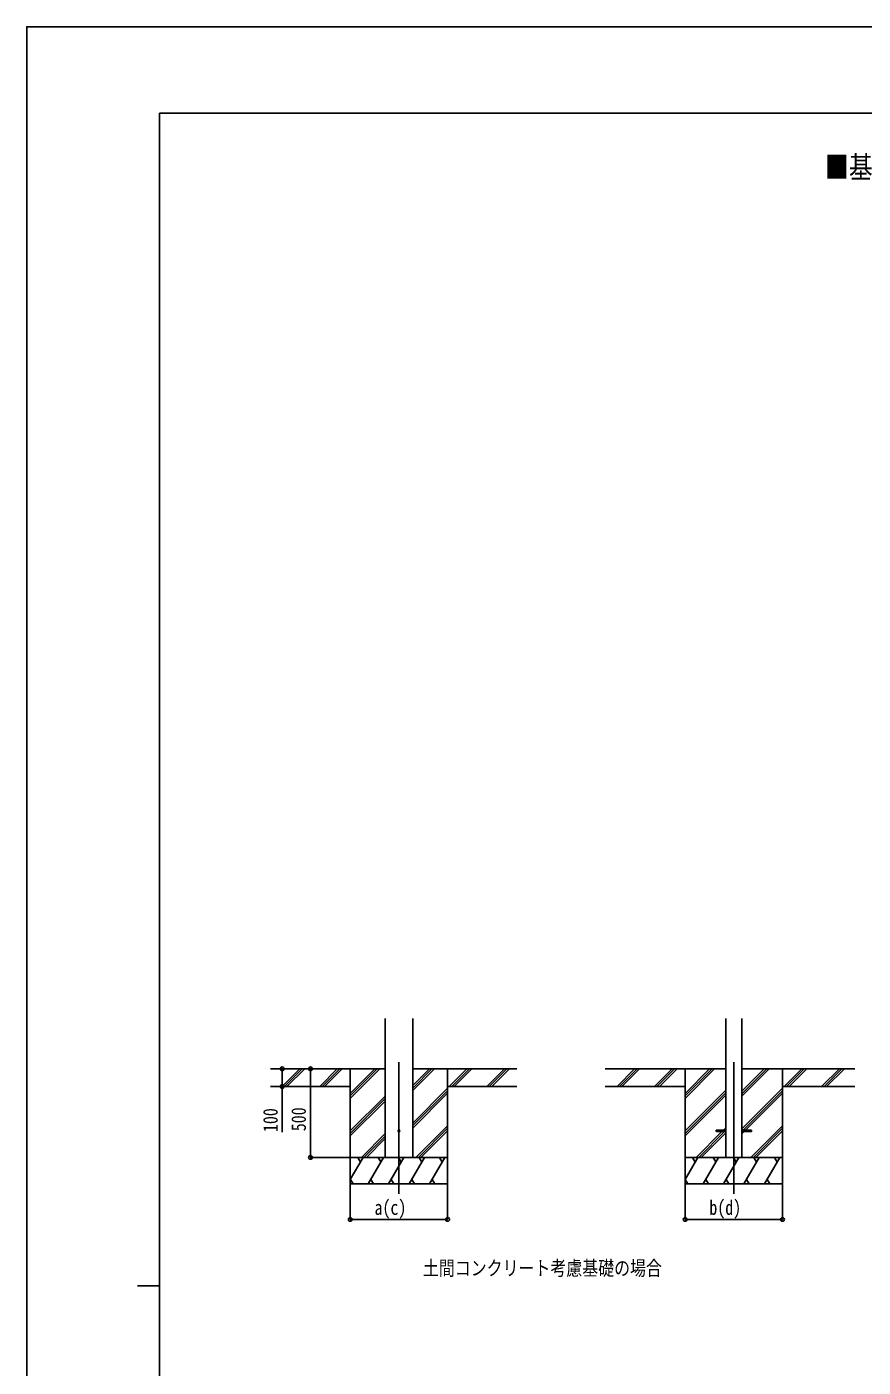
# Model space of a CAD drawing. Units: millimetres, scale not verified. Extents: x -10512 to 10512, y -7425 to 7425.
# Drawn here: x -10512 to -5788, y -146 to 7425 of the extents above; entities that cross this region are included whole.
import ezdxf
from ezdxf.enums import TextEntityAlignment as Align

# ---------------------------------------------------------------- set-up
doc = ezdxf.new("R2010")
doc.units = ezdxf.units.MM
doc.header["$LTSCALE"] = 30
for name, color, linetype in [('0-2_USER1', 3, 'Continuous'), ('0-3_YKK_12', 2, 'Continuous'), ('0-4_YKK_13', 4, 'Continuous'), ('0-5_YKK_A1', 4, 'Continuous'), ('0-6_YKK_D', 6, 'Continuous'), ('0-7_YKK_ZWAK', 7, 'Continuous')]:
    doc.layers.add(name, color=color, linetype=linetype)
doc.styles.add('ＭＳ ゴシック', font='')
doc.styles.get('ＭＳ ゴシック').set_extended_font_data('MS Gothic')

msp = doc.modelspace()

# ---------------------------------------------------------------- linework, layer by layer
at = {"layer": '0-3_YKK_12'}
for p, q in [((-8410.37, 1577.11), (-8410.37, 833.79)), ((-6518.8, 1577.11), (-6518.8, 833.79))]:
    msp.add_line(p, q, dxfattribs=at)
at = {"layer": '0-4_YKK_13'}
for p, q in [((-6618.8, 1193.38), (-6618.8, 1184.38)), ((-6618.8, 1193.38), (-6564, 1193.38)), ((-6618.8, 1184.38), (-6564, 1184.38)), ((-6473.6, 1193.38), (-6418.8, 1193.38)), ((-6473.6, 1184.38), (-6418.8, 1184.38)), ((-6418.8, 1193.38), (-6418.8, 1184.38))]:
    msp.add_line(p, q, dxfattribs=at)
msp.add_circle((-8410.37, 1188.88), 5, dxfattribs=at)
at = {"layer": '0-5_YKK_A1'}
for p, q in [((-8488.12, 1038.88), (-8488.12, 1824.23)), ((-8332.62, 1038.88), (-8332.62, 1824.23)), ((-6564, 1824.23), (-6564, 1038.88)), ((-6473.6, 1824.23), (-6473.6, 1038.88)), ((-8488.12, 1538.88), (-9136.32, 1538.88)), ((-9069.64, 1440.28), (-8971.04, 1538.88)), ((-9056.9, 1438.88), (-8956.9, 1538.88)), ((-9042.75, 1438.88), (-8942.75, 1538.88)), ((-8857.5, 1440.28), (-8758.91, 1538.88)), ((-8844.76, 1438.88), (-8744.76, 1538.88)), ((-8830.62, 1438.88), (-8730.62, 1538.88)), ((-8685.37, 1538.88), (-8685.37, 888.88)), ((-8685.37, 1372), (-8518.49, 1538.88)), ((-8685.37, 1386.14), (-8532.63, 1538.88)), ((-8685.37, 1400.28), (-8546.77, 1538.88)), ((-8332.62, 1416.38), (-8210.12, 1538.88)), ((-8332.62, 1430.52), (-8224.26, 1538.88)), ((-8332.62, 1444.66), (-8238.41, 1538.88)), ((-8332.62, 1538.88), (-7744.75, 1538.88)), ((-8135.37, 1538.88), (-8135.37, 888.88)), ((-8126.27, 1438.88), (-8026.27, 1538.88)), ((-8112.13, 1438.88), (-8012.13, 1538.88)), ((-8097.99, 1438.88), (-7997.99, 1538.88)), ((-7914.14, 1438.88), (-7814.14, 1538.88)), ((-7900, 1438.88), (-7800, 1538.88)), ((-7885.86, 1438.88), (-7785.86, 1538.88)), ((-6564, 1538.88), (-7244.75, 1538.88)), ((-7178.07, 1440.28), (-7079.47, 1538.88)), ((-7165.33, 1438.88), (-7065.33, 1538.88)), ((-7151.18, 1438.88), (-7051.18, 1538.88)), ((-6965.93, 1440.28), (-6867.34, 1538.88)), ((-6953.19, 1438.88), (-6853.19, 1538.88)), ((-6939.05, 1438.88), (-6839.05, 1538.88)), ((-6793.8, 1538.88), (-6793.8, 888.88)), ((-6793.8, 1372), (-6626.92, 1538.88)), ((-6793.8, 1386.14), (-6641.06, 1538.88)), ((-6793.8, 1400.28), (-6655.2, 1538.88)), ((-6473.6, 1383.83), (-6318.55, 1538.88)), ((-6473.6, 1397.97), (-6332.69, 1538.88)), ((-6473.6, 1412.11), (-6346.84, 1538.88)), ((-6473.6, 1538.88), (-5835.59, 1538.88)), ((-6243.8, 1538.88), (-6243.8, 888.88)), ((-6234.7, 1438.88), (-6134.7, 1538.88)), ((-6220.56, 1438.88), (-6120.56, 1538.88)), ((-6206.42, 1438.88), (-6106.42, 1538.88)), ((-6022.57, 1438.88), (-5922.57, 1538.88)), ((-6008.43, 1438.88), (-5908.43, 1538.88)), ((-5994.29, 1438.88), (-5894.29, 1538.88)), ((-8685.37, 1438.88), (-9136.32, 1438.88)), ((-8135.37, 1438.88), (-7744.75, 1438.88)), ((-6793.8, 1438.88), (-7244.75, 1438.88)), ((-6243.8, 1438.88), (-5835.59, 1438.88)), ((-8685.37, 1188.15), (-8488.12, 1385.4)), ((-8685.37, 1174.01), (-8488.12, 1371.26)), ((-8332.62, 1232.53), (-8135.37, 1429.78)), ((-8332.62, 1218.39), (-8135.37, 1415.64)), ((-8332.62, 1204.25), (-8135.37, 1401.49)), ((-6793.8, 1188.15), (-6564, 1417.95)), ((-6793.8, 1174.01), (-6564, 1403.8)), ((-6793.8, 1159.86), (-6564, 1389.66)), ((-6473.6, 1199.98), (-6243.8, 1429.78)), ((-6466.06, 1193.38), (-6243.8, 1415.64)), ((-6451.92, 1193.38), (-6243.8, 1401.49)), ((-8685.37, 1159.86), (-8488.12, 1357.11)), ((-8314.15, 1038.88), (-8135.37, 1217.65)), ((-6422.58, 1038.88), (-6243.8, 1217.65)), ((-8622.51, 1038.88), (-8488.12, 1173.27)), ((-8608.37, 1038.88), (-8488.12, 1159.12)), ((-8594.23, 1038.88), (-8488.12, 1144.98)), ((-8300, 1038.88), (-8135.37, 1203.51)), ((-8285.86, 1038.88), (-8135.37, 1189.36)), ((-6730.94, 1038.88), (-6585.44, 1184.38)), ((-6716.8, 1038.88), (-6571.3, 1184.38)), ((-6702.66, 1038.88), (-6564, 1177.53)), ((-6576.44, 1193.38), (-6564, 1205.82)), ((-6473.6, 1171.7), (-6460.92, 1184.38)), ((-6408.43, 1038.88), (-6243.8, 1203.51)), ((-6394.29, 1038.88), (-6243.8, 1189.36)), ((-8135.37, 1038.88), (-8685.37, 1038.88)), ((-8685.37, 913.43), (-8612.94, 1038.88)), ((-8627.94, 1012.89), (-8642.95, 1038.88)), ((-8584.08, 888.88), (-8497.47, 1038.88)), ((-8512.47, 1012.9), (-8527.47, 1038.88)), ((-8468.6, 888.88), (-8382, 1038.88)), ((-8397, 1012.89), (-8412.01, 1038.88)), ((-8353.14, 888.88), (-8266.53, 1038.88)), ((-8281.53, 1012.89), (-8296.53, 1038.88)), ((-8237.66, 888.88), (-8151.06, 1038.88)), ((-8166.06, 1012.89), (-8181.06, 1038.88)), ((-6243.8, 1038.88), (-6793.8, 1038.88)), ((-6793.8, 913.43), (-6721.37, 1038.88)), ((-6736.37, 1012.89), (-6751.38, 1038.88)), ((-6692.5, 888.88), (-6605.9, 1038.88)), ((-6620.9, 1012.9), (-6635.9, 1038.88)), ((-6577.03, 888.88), (-6490.43, 1038.88)), ((-6505.43, 1012.89), (-6520.43, 1038.88)), ((-6461.56, 888.88), (-6374.96, 1038.88)), ((-6389.96, 1012.89), (-6404.96, 1038.88)), ((-6346.09, 888.88), (-6259.49, 1038.88)), ((-6274.49, 1012.89), (-6289.49, 1038.88)), ((-8684.55, 914.86), (-8669.55, 888.88)), ((-8569.08, 914.86), (-8554.08, 888.88)), ((-8453.61, 914.86), (-8438.61, 888.88)), ((-8338.14, 914.86), (-8323.14, 888.88)), ((-8222.67, 914.86), (-8207.67, 888.88)), ((-6792.98, 914.86), (-6777.98, 888.88)), ((-6677.51, 914.86), (-6662.51, 888.88)), ((-6562.04, 914.86), (-6547.04, 888.88)), ((-6446.56, 914.86), (-6431.57, 888.88)), ((-6331.1, 914.86), (-6316.1, 888.88)), ((-8685.37, 888.88), (-8135.37, 888.88)), ((-6793.8, 888.88), (-6243.8, 888.88))]:
    msp.add_line(p, q, dxfattribs=at)
at = {"layer": '0-6_YKK_D'}
for p, q in [((-8910.43, 1538.88), (-8910.43, 1038.88)), ((-8686.37, 1038.88), (-8911.43, 1038.88)), ((-8685.37, 888.88), (-8685.37, 687.88)), ((-8135.37, 888.88), (-8135.37, 687.88)), ((-6793.8, 888.88), (-6793.8, 687.88)), ((-6243.8, 888.88), (-6243.8, 687.88)), ((-8685.37, 688.88), (-8135.37, 688.88)), ((-6793.8, 688.88), (-6243.8, 688.88))]:
    msp.add_line(p, q, dxfattribs=at)
msp.add_lwpolyline([(-9069.71, 1538.88), (-9069.71, 1438.88), (-9069.71, 1181.28)], dxfattribs=at)
for centre in [(-9069.71, 1538.88), (-8910.43, 1538.88), (-9069.71, 1438.88), (-8910.43, 1038.88), (-8685.37, 688.88), (-8135.37, 688.88), (-6793.8, 688.88), (-6243.8, 688.88)]:
    msp.add_circle(centre, 10.62, dxfattribs=at)
at = {"layer": '0-7_YKK_ZWAK'}
for p, q in [((9737.55, 6937.5), (-9762.45, 6937.5)), ((-9762.45, -6312.5), (-9762.45, 6937.5)), ((-9887.45, 312.5), (-9762.45, 312.5))]:
    msp.add_line(p, q, dxfattribs=at)
msp.add_lwpolyline([(-10512.5, -7425), (10512.5, -7425), (10512.5, 7425), (-10512.5, 7425)], close=True, dxfattribs=at)

# ---------------------------------------------------------------- texts
at = {"layer": '0-2_USER1', "style": 'ＭＳ ゴシック', "width": 0.8}
for s, height, p in [('■基礎配置図', 123.7, (-6003.8, 6533.46)), ('土間コンクリート考慮基礎の場合', 82.48, (-8274.81, 347.52))]:
    msp.add_text(s, height=height, dxfattribs=at).set_placement(p, align=Align.BOTTOM_LEFT)
at = {"layer": '0-6_YKK_D', "style": 'ＭＳ ゴシック', "width": 0.8}
for s, p in [('100', (-9070.51, 1182.08)), ('500', (-8911.23, 1186.88))]:
    msp.add_text(s, height=82.48, rotation=90, dxfattribs=at).set_placement(p, align=Align.BOTTOM_LEFT)
for s, p in [('a(c)', (-8548.37, 689.68)), ('b(d)', (-6656.8, 689.68))]:
    msp.add_text(s, height=82.48, dxfattribs=at).set_placement(p, align=Align.BOTTOM_LEFT)

doc.saveas('drawing.dxf')
